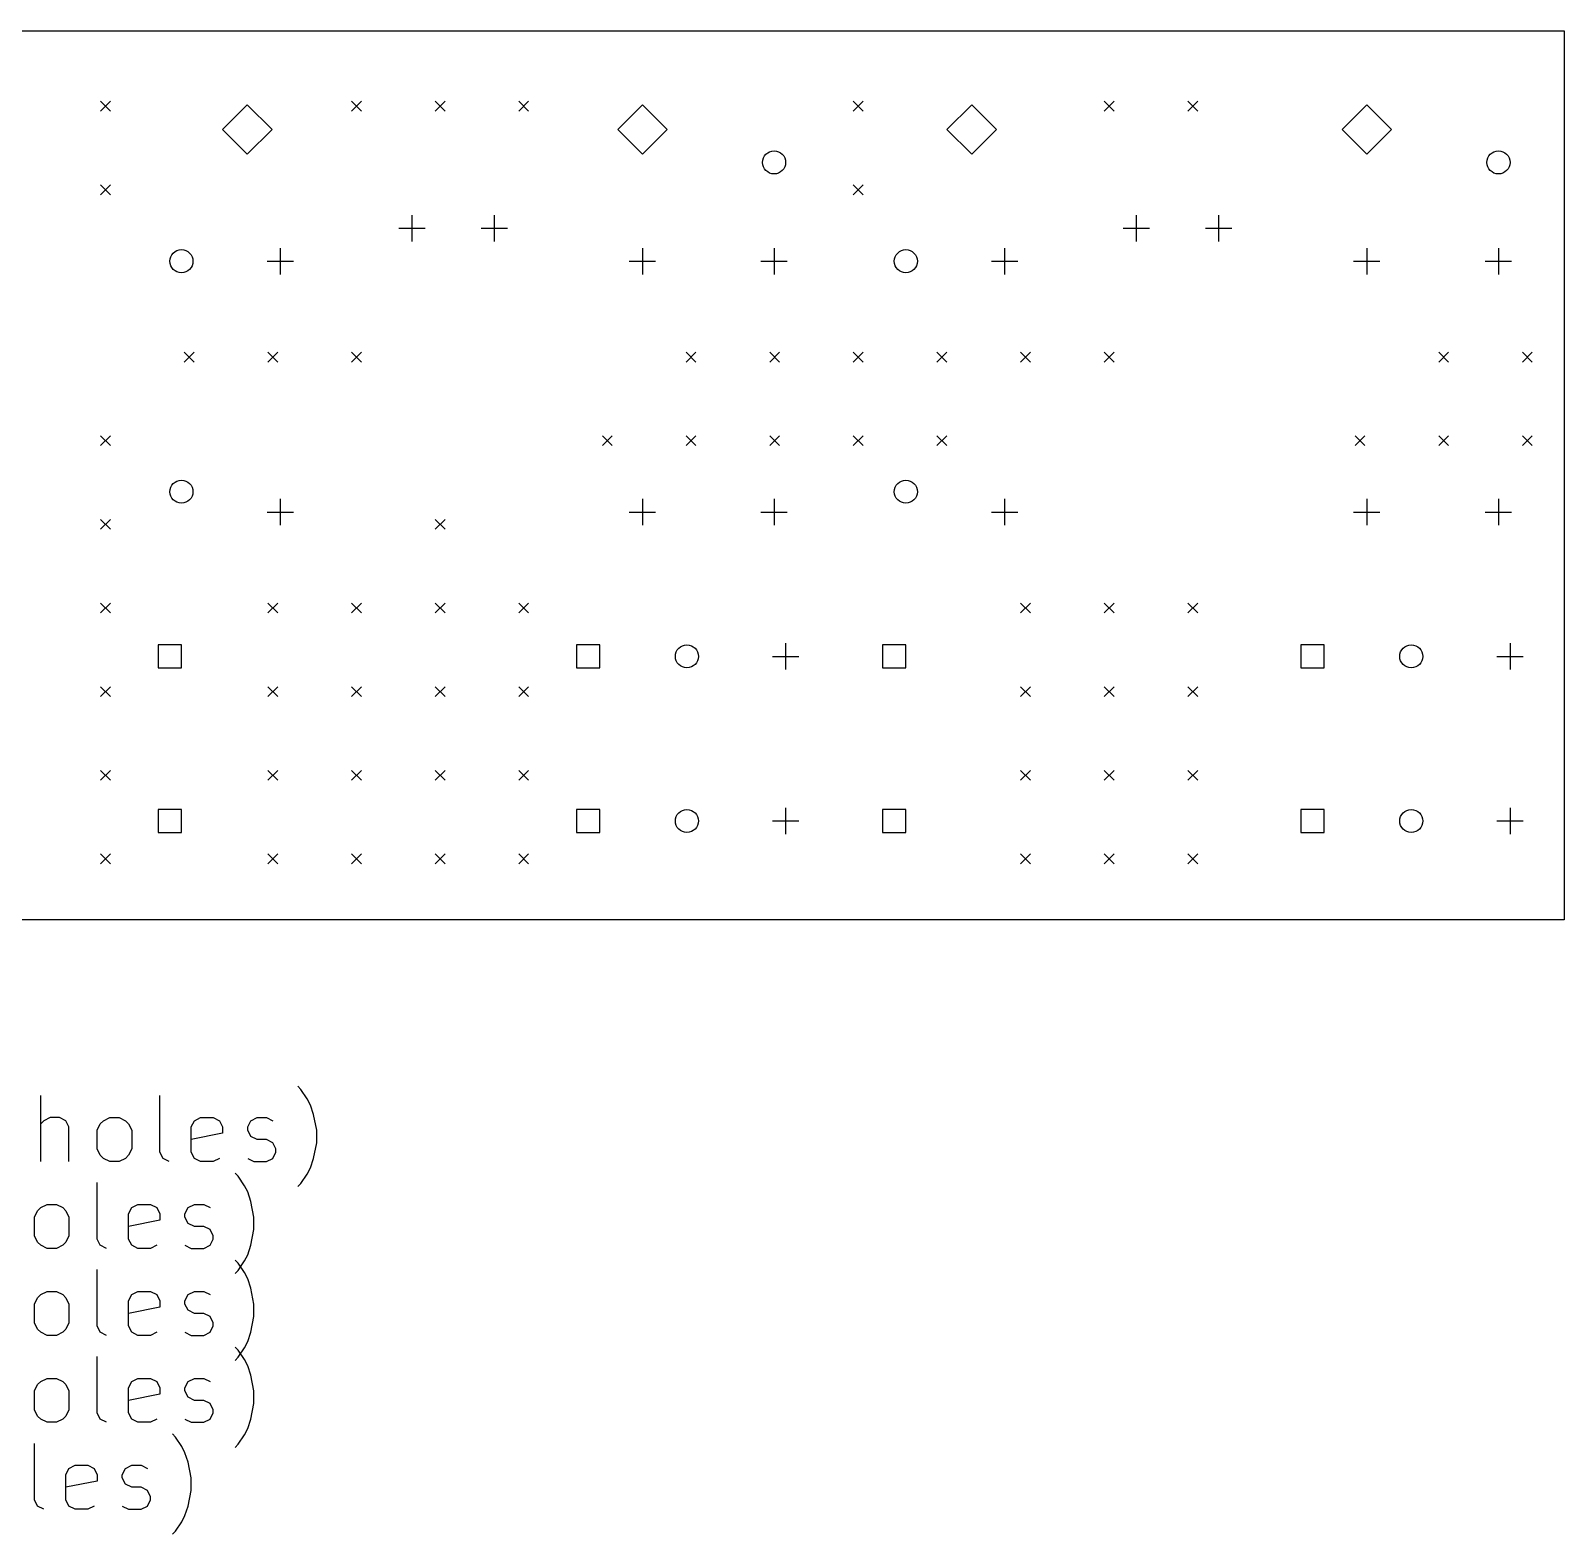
# Model space of a CAD drawing. Extents: x -1.5 to 90, y -45.7 to 0.
# Drawn here: x 43.42 to 90, y -45.66 to 0 of the extents above; entities that cross this region are included whole.
import ezdxf

# ---------------------------------------------------------------- set-up
doc = ezdxf.new("R2010")
doc.units = 0
doc.layers.add('BLACK', color=7, linetype='CONTINUOUS')

msp = doc.modelspace()

# ---------------------------------------------------------------- linework, layer by layer
at = {"layer": 'BLACK', "linetype": 'CONTINUOUS'}
for p, q in [((0, 0), (90, 0)), ((90, 0), (90, -27)), ((45.545, -2.14175), (45.845, -2.44175)), ((45.845, -2.14175), (45.545, -2.44175)), ((50, -2.25), (49.25, -3)), ((50.75, -3), (50, -2.25)), ((53.165, -2.14175), (53.465, -2.44175)), ((53.465, -2.14175), (53.165, -2.44175)), ((55.705, -2.14175), (56.005, -2.44175)), ((56.005, -2.14175), (55.705, -2.44175)), ((58.245, -2.14175), (58.545, -2.44175)), ((58.545, -2.14175), (58.245, -2.44175)), ((62, -2.25), (61.25, -3)), ((62.75, -3), (62, -2.25)), ((68.405, -2.14175), (68.705, -2.44175)), ((68.705, -2.14175), (68.405, -2.44175)), ((72, -2.25), (71.25, -3)), ((72.75, -3), (72, -2.25)), ((76.025, -2.14175), (76.325, -2.44175)), ((76.325, -2.14175), (76.025, -2.44175)), ((78.565, -2.14175), (78.865, -2.44175)), ((78.865, -2.14175), (78.565, -2.44175)), ((84, -2.25), (83.25, -3)), ((84.75, -3), (84, -2.25)), ((49.25, -3), (50, -3.75)), ((50, -3.75), (50.75, -3)), ((61.25, -3), (62, -3.75)), ((62, -3.75), (62.75, -3)), ((71.25, -3), (72, -3.75)), ((72, -3.75), (72.75, -3)), ((83.25, -3), (84, -3.75)), ((84, -3.75), (84.75, -3)), ((45.545, -4.68175), (45.845, -4.98175)), ((45.845, -4.68175), (45.545, -4.98175)), ((68.405, -4.68175), (68.705, -4.98175)), ((68.705, -4.68175), (68.405, -4.98175)), ((54.6, -6), (55.4, -6)), ((55, -5.6), (55, -6.4)), ((57.1, -6), (57.9, -6)), ((57.5, -5.6), (57.5, -6.4)), ((76.6, -6), (77.4, -6)), ((77, -5.6), (77, -6.4)), ((79.1, -6), (79.9, -6)), ((79.5, -5.6), (79.5, -6.4)), ((51, -6.6), (51, -7.4)), ((62, -6.6), (62, -7.4)), ((66, -6.6), (66, -7.4)), ((73, -6.6), (73, -7.4)), ((84, -6.6), (84, -7.4)), ((88, -6.6), (88, -7.4)), ((50.6, -7), (51.4, -7)), ((61.6, -7), (62.4, -7)), ((65.6, -7), (66.4, -7)), ((72.6, -7), (73.4, -7)), ((83.6, -7), (84.4, -7)), ((87.6, -7), (88.4, -7)), ((48.085, -9.76175), (48.385, -10.06175)), ((48.385, -9.76175), (48.085, -10.06175)), ((50.625, -9.76175), (50.925, -10.06175)), ((50.925, -9.76175), (50.625, -10.06175)), ((53.165, -9.76175), (53.465, -10.06175)), ((53.465, -9.76175), (53.165, -10.06175)), ((63.325, -9.76175), (63.625, -10.06175)), ((63.625, -9.76175), (63.325, -10.06175)), ((65.865, -9.76175), (66.165, -10.06175)), ((66.165, -9.76175), (65.865, -10.06175)), ((68.405, -9.76175), (68.705, -10.06175)), ((68.705, -9.76175), (68.405, -10.06175)), ((70.945, -9.76175), (71.245, -10.06175)), ((71.245, -9.76175), (70.945, -10.06175)), ((73.485, -9.76175), (73.785, -10.06175)), ((73.785, -9.76175), (73.485, -10.06175)), ((76.025, -9.76175), (76.325, -10.06175)), ((76.325, -9.76175), (76.025, -10.06175)), ((86.185, -9.76175), (86.485, -10.06175)), ((86.485, -9.76175), (86.185, -10.06175)), ((88.725, -9.76175), (89.025, -10.06175)), ((89.025, -9.76175), (88.725, -10.06175)), ((45.545, -12.30175), (45.845, -12.60175)), ((45.845, -12.30175), (45.545, -12.60175)), ((60.785, -12.30175), (61.085, -12.60175)), ((61.085, -12.30175), (60.785, -12.60175)), ((63.325, -12.30175), (63.625, -12.60175)), ((63.625, -12.30175), (63.325, -12.60175)), ((65.865, -12.30175), (66.165, -12.60175)), ((66.165, -12.30175), (65.865, -12.60175)), ((68.405, -12.30175), (68.705, -12.60175)), ((68.705, -12.30175), (68.405, -12.60175)), ((70.945, -12.30175), (71.245, -12.60175)), ((71.245, -12.30175), (70.945, -12.60175)), ((83.645, -12.30175), (83.945, -12.60175)), ((83.945, -12.30175), (83.645, -12.60175)), ((86.185, -12.30175), (86.485, -12.60175)), ((86.485, -12.30175), (86.185, -12.60175)), ((88.725, -12.30175), (89.025, -12.60175)), ((89.025, -12.30175), (88.725, -12.60175)), ((51, -14.22), (51, -15.02)), ((62, -14.22), (62, -15.02)), ((66, -14.22), (66, -15.02)), ((73, -14.22), (73, -15.02)), ((84, -14.22), (84, -15.02)), ((88, -14.22), (88, -15.02)), ((45.545, -14.84175), (45.845, -15.14175)), ((45.845, -14.84175), (45.545, -15.14175)), ((50.6, -14.62), (51.4, -14.62)), ((55.705, -14.84175), (56.005, -15.14175)), ((56.005, -14.84175), (55.705, -15.14175)), ((61.6, -14.62), (62.4, -14.62)), ((65.6, -14.62), (66.4, -14.62)), ((72.6, -14.62), (73.4, -14.62)), ((83.6, -14.62), (84.4, -14.62)), ((87.6, -14.62), (88.4, -14.62)), ((45.545, -17.38175), (45.845, -17.68175)), ((45.845, -17.38175), (45.545, -17.68175)), ((50.625, -17.38175), (50.925, -17.68175)), ((50.925, -17.38175), (50.625, -17.68175)), ((53.165, -17.38175), (53.465, -17.68175)), ((53.465, -17.38175), (53.165, -17.68175)), ((55.705, -17.38175), (56.005, -17.68175)), ((56.005, -17.38175), (55.705, -17.68175)), ((58.245, -17.38175), (58.545, -17.68175)), ((58.545, -17.38175), (58.245, -17.68175)), ((73.485, -17.38175), (73.785, -17.68175)), ((73.785, -17.38175), (73.485, -17.68175)), ((76.025, -17.38175), (76.325, -17.68175)), ((76.325, -17.38175), (76.025, -17.68175)), ((78.565, -17.38175), (78.865, -17.68175)), ((78.865, -17.38175), (78.565, -17.68175)), ((66.35, -18.6), (66.35, -19.4)), ((88.35, -18.6), (88.35, -19.4)), ((48.003557, -18.646443), (47.296443, -18.646443)), ((47.296443, -18.646443), (47.296443, -19.353557)), ((48.003557, -19.353557), (48.003557, -18.646443)), ((60.703557, -18.646443), (59.996443, -18.646443)), ((59.996443, -18.646443), (59.996443, -19.353557)), ((60.703557, -19.353557), (60.703557, -18.646443)), ((65.95, -19), (66.75, -19)), ((70.003557, -18.646443), (69.296443, -18.646443)), ((69.296443, -18.646443), (69.296443, -19.353557)), ((70.003557, -19.353557), (70.003557, -18.646443)), ((82.703557, -18.646443), (81.996443, -18.646443)), ((81.996443, -18.646443), (81.996443, -19.353557)), ((82.703557, -19.353557), (82.703557, -18.646443)), ((87.95, -19), (88.75, -19)), ((47.296443, -19.353557), (48.003557, -19.353557)), ((59.996443, -19.353557), (60.703557, -19.353557)), ((69.296443, -19.353557), (70.003557, -19.353557)), ((81.996443, -19.353557), (82.703557, -19.353557)), ((45.545, -19.92175), (45.845, -20.22175)), ((45.845, -19.92175), (45.545, -20.22175)), ((50.625, -19.92175), (50.925, -20.22175)), ((50.925, -19.92175), (50.625, -20.22175)), ((53.165, -19.92175), (53.465, -20.22175)), ((53.465, -19.92175), (53.165, -20.22175)), ((55.705, -19.92175), (56.005, -20.22175)), ((56.005, -19.92175), (55.705, -20.22175)), ((58.245, -19.92175), (58.545, -20.22175)), ((58.545, -19.92175), (58.245, -20.22175)), ((73.485, -19.92175), (73.785, -20.22175)), ((73.785, -19.92175), (73.485, -20.22175)), ((76.025, -19.92175), (76.325, -20.22175)), ((76.325, -19.92175), (76.025, -20.22175)), ((78.565, -19.92175), (78.865, -20.22175)), ((78.865, -19.92175), (78.565, -20.22175)), ((45.545, -22.46175), (45.845, -22.76175)), ((45.845, -22.46175), (45.545, -22.76175)), ((50.625, -22.46175), (50.925, -22.76175)), ((50.925, -22.46175), (50.625, -22.76175)), ((53.165, -22.46175), (53.465, -22.76175)), ((53.465, -22.46175), (53.165, -22.76175)), ((55.705, -22.46175), (56.005, -22.76175)), ((56.005, -22.46175), (55.705, -22.76175)), ((58.245, -22.46175), (58.545, -22.76175)), ((58.545, -22.46175), (58.245, -22.76175)), ((73.485, -22.46175), (73.785, -22.76175)), ((73.785, -22.46175), (73.485, -22.76175)), ((76.025, -22.46175), (76.325, -22.76175)), ((76.325, -22.46175), (76.025, -22.76175)), ((78.565, -22.46175), (78.865, -22.76175)), ((78.865, -22.46175), (78.565, -22.76175)), ((48.003557, -23.646443), (47.296443, -23.646443)), ((47.296443, -23.646443), (47.296443, -24.353557)), ((48.003557, -24.353557), (48.003557, -23.646443)), ((60.703557, -23.646443), (59.996443, -23.646443)), ((59.996443, -23.646443), (59.996443, -24.353557)), ((60.703557, -24.353557), (60.703557, -23.646443)), ((66.35, -23.6), (66.35, -24.4)), ((70.003557, -23.646443), (69.296443, -23.646443)), ((69.296443, -23.646443), (69.296443, -24.353557)), ((70.003557, -24.353557), (70.003557, -23.646443)), ((82.703557, -23.646443), (81.996443, -23.646443)), ((81.996443, -23.646443), (81.996443, -24.353557)), ((82.703557, -24.353557), (82.703557, -23.646443)), ((88.35, -23.6), (88.35, -24.4)), ((65.95, -24), (66.75, -24)), ((87.95, -24), (88.75, -24)), ((47.296443, -24.353557), (48.003557, -24.353557)), ((59.996443, -24.353557), (60.703557, -24.353557)), ((69.296443, -24.353557), (70.003557, -24.353557)), ((81.996443, -24.353557), (82.703557, -24.353557)), ((45.545, -25.00175), (45.845, -25.30175)), ((45.845, -25.00175), (45.545, -25.30175)), ((50.625, -25.00175), (50.925, -25.30175)), ((50.925, -25.00175), (50.625, -25.30175)), ((53.165, -25.00175), (53.465, -25.30175)), ((53.465, -25.00175), (53.165, -25.30175)), ((55.705, -25.00175), (56.005, -25.30175)), ((56.005, -25.00175), (55.705, -25.30175)), ((58.245, -25.00175), (58.545, -25.30175)), ((58.545, -25.00175), (58.245, -25.30175)), ((73.485, -25.00175), (73.785, -25.30175)), ((73.785, -25.00175), (73.485, -25.30175)), ((76.025, -25.00175), (76.325, -25.30175)), ((76.325, -25.00175), (76.025, -25.30175)), ((78.565, -25.00175), (78.865, -25.30175)), ((78.865, -25.00175), (78.565, -25.30175)), ((90, -27), (0, -27)), ((51.630392, -32.149361), (51.535154, -32.054123)), ((43.725629, -34.339838), (43.725629, -32.339838)), ((47.344677, -34.054123), (47.344677, -32.339838)), ((51.820868, -32.435076), (51.630392, -32.149361)), ((51.916106, -32.625552), (51.820868, -32.435076)), ((44.011343, -33.006504), (43.820867, -33.101742)), ((44.297058, -33.006504), (44.011343, -33.006504)), ((44.487534, -33.101742), (44.297058, -33.006504)), ((45.630391, -33.101742), (45.820867, -33.006504)), ((45.820867, -33.006504), (46.106582, -33.006504)), ((46.106582, -33.006504), (46.297058, -33.101742)), ((48.392296, -33.101742), (48.582772, -33.006504)), ((48.582772, -33.006504), (48.963725, -33.006504)), ((48.963725, -33.006504), (49.154201, -33.101742)), ((50.106582, -33.101742), (50.297058, -33.006504)), ((50.297058, -33.006504), (50.582772, -33.006504)), ((50.582772, -33.006504), (50.773249, -33.101742)), ((52.011344, -32.911266), (51.916106, -32.625552)), ((52.106582, -33.387457), (52.011344, -32.911266)), ((43.820867, -33.101742), (43.725629, -33.19698)), ((44.582772, -33.292219), (44.487534, -33.101742)), ((44.582772, -34.339838), (44.582772, -33.292219)), ((45.439915, -33.387457), (45.535153, -33.19698)), ((45.439915, -33.958885), (45.439915, -33.387457)), ((45.535153, -33.19698), (45.630391, -33.101742)), ((46.297058, -33.101742), (46.392296, -33.19698)), ((46.392296, -33.19698), (46.487534, -33.387457)), ((46.487534, -33.387457), (46.487534, -33.958885)), ((48.297058, -33.292219), (48.392296, -33.101742)), ((48.297058, -34.054123), (48.297058, -33.292219)), ((49.249439, -33.482695), (48.297058, -33.673171)), ((49.154201, -33.101742), (49.249439, -33.292219)), ((49.249439, -33.292219), (49.249439, -33.482695)), ((50.011344, -33.292219), (50.106582, -33.101742)), ((50.011344, -33.387457), (50.011344, -33.292219)), ((50.106582, -33.577933), (50.011344, -33.387457)), ((52.106582, -33.768409), (52.106582, -33.387457)), ((45.535153, -34.149361), (45.439915, -33.958885)), ((46.487534, -33.958885), (46.392296, -34.149361)), ((50.297058, -33.673171), (50.106582, -33.577933)), ((50.582772, -33.673171), (50.297058, -33.673171)), ((50.773249, -33.768409), (50.582772, -33.673171)), ((50.868487, -33.958885), (50.773249, -33.768409)), ((50.868487, -34.054123), (50.868487, -33.958885)), ((52.011344, -34.2446), (52.106582, -33.768409)), ((45.630391, -34.2446), (45.535153, -34.149361)), ((45.820867, -34.339838), (45.630391, -34.2446)), ((46.106582, -34.339838), (45.820867, -34.339838)), ((46.297058, -34.2446), (46.106582, -34.339838)), ((46.392296, -34.149361), (46.297058, -34.2446)), ((47.439915, -34.2446), (47.344677, -34.054123)), ((47.630391, -34.339838), (47.439915, -34.2446)), ((48.392296, -34.2446), (48.297058, -34.054123)), ((48.582772, -34.339838), (48.392296, -34.2446)), ((48.963725, -34.339838), (48.582772, -34.339838)), ((49.154201, -34.2446), (48.963725, -34.339838)), ((50.011344, -34.2446), (50.20182, -34.339838)), ((50.20182, -34.339838), (50.582772, -34.339838)), ((50.582772, -34.339838), (50.773249, -34.2446)), ((50.773249, -34.2446), (50.868487, -34.054123)), ((51.916106, -34.530314), (52.011344, -34.2446)), ((49.72563, -34.789361), (49.630392, -34.694123)), ((49.916106, -35.075076), (49.72563, -34.789361)), ((51.630392, -35.006504), (51.820868, -34.72079)), ((51.820868, -34.72079), (51.916106, -34.530314)), ((45.439915, -36.694123), (45.439915, -34.979838)), ((50.011344, -35.265552), (49.916106, -35.075076)), ((50.106582, -35.551266), (50.011344, -35.265552)), ((51.535154, -35.101742), (51.630392, -35.006504)), ((43.535153, -36.027457), (43.630391, -35.83698)), ((43.630391, -35.83698), (43.725629, -35.741742)), ((43.725629, -35.741742), (43.916105, -35.646504)), ((43.916105, -35.646504), (44.20182, -35.646504)), ((44.20182, -35.646504), (44.392296, -35.741742)), ((44.392296, -35.741742), (44.487534, -35.83698)), ((44.487534, -35.83698), (44.582772, -36.027457)), ((46.392296, -35.932219), (46.487534, -35.741742)), ((46.487534, -35.741742), (46.67801, -35.646504)), ((46.67801, -35.646504), (47.058963, -35.646504)), ((47.058963, -35.646504), (47.249439, -35.741742)), ((47.249439, -35.741742), (47.344677, -35.932219)), ((48.106582, -35.932219), (48.20182, -35.741742)), ((48.20182, -35.741742), (48.392296, -35.646504)), ((48.392296, -35.646504), (48.67801, -35.646504)), ((48.67801, -35.646504), (48.868487, -35.741742)), ((50.20182, -36.027457), (50.106582, -35.551266)), ((43.535153, -36.598885), (43.535153, -36.027457)), ((44.582772, -36.027457), (44.582772, -36.598885)), ((46.392296, -36.694123), (46.392296, -35.932219)), ((47.344677, -36.122695), (46.392296, -36.313171)), ((47.344677, -35.932219), (47.344677, -36.122695)), ((48.106582, -36.027457), (48.106582, -35.932219)), ((48.20182, -36.217933), (48.106582, -36.027457)), ((48.392296, -36.313171), (48.20182, -36.217933)), ((48.67801, -36.313171), (48.392296, -36.313171)), ((48.868487, -36.408409), (48.67801, -36.313171)), ((50.20182, -36.408409), (50.20182, -36.027457)), ((43.630391, -36.789361), (43.535153, -36.598885)), ((43.725629, -36.8846), (43.630391, -36.789361)), ((44.487534, -36.789361), (44.392296, -36.8846)), ((44.582772, -36.598885), (44.487534, -36.789361)), ((45.535153, -36.8846), (45.439915, -36.694123)), ((46.487534, -36.8846), (46.392296, -36.694123)), ((48.963725, -36.598885), (48.868487, -36.408409)), ((48.868487, -36.8846), (48.963725, -36.694123)), ((48.963725, -36.694123), (48.963725, -36.598885)), ((50.106582, -36.8846), (50.20182, -36.408409)), ((43.916105, -36.979838), (43.725629, -36.8846)), ((44.20182, -36.979838), (43.916105, -36.979838)), ((44.392296, -36.8846), (44.20182, -36.979838)), ((45.725629, -36.979838), (45.535153, -36.8846)), ((46.67801, -36.979838), (46.487534, -36.8846)), ((47.058963, -36.979838), (46.67801, -36.979838)), ((47.249439, -36.8846), (47.058963, -36.979838)), ((48.106582, -36.8846), (48.297058, -36.979838)), ((48.297058, -36.979838), (48.67801, -36.979838)), ((48.67801, -36.979838), (48.868487, -36.8846)), ((49.916106, -37.36079), (50.011344, -37.170314)), ((50.011344, -37.170314), (50.106582, -36.8846)), ((45.439915, -39.334123), (45.439915, -37.619838)), ((49.72563, -37.429361), (49.630392, -37.334123)), ((49.630392, -37.741742), (49.72563, -37.646504)), ((49.72563, -37.646504), (49.916106, -37.36079)), ((49.916106, -37.715076), (49.72563, -37.429361)), ((50.011344, -37.905552), (49.916106, -37.715076)), ((50.106582, -38.191266), (50.011344, -37.905552)), ((50.20182, -38.667457), (50.106582, -38.191266)), ((43.535153, -38.667457), (43.630391, -38.47698)), ((43.630391, -38.47698), (43.725629, -38.381742)), ((43.725629, -38.381742), (43.916105, -38.286504)), ((43.916105, -38.286504), (44.20182, -38.286504)), ((44.20182, -38.286504), (44.392296, -38.381742)), ((44.392296, -38.381742), (44.487534, -38.47698)), ((44.487534, -38.47698), (44.582772, -38.667457)), ((46.392296, -38.572219), (46.487534, -38.381742)), ((46.392296, -39.334123), (46.392296, -38.572219)), ((46.487534, -38.381742), (46.67801, -38.286504)), ((46.67801, -38.286504), (47.058963, -38.286504)), ((47.058963, -38.286504), (47.249439, -38.381742)), ((47.249439, -38.381742), (47.344677, -38.572219)), ((47.344677, -38.572219), (47.344677, -38.762695)), ((48.106582, -38.572219), (48.20182, -38.381742)), ((48.106582, -38.667457), (48.106582, -38.572219)), ((48.20182, -38.381742), (48.392296, -38.286504)), ((48.392296, -38.286504), (48.67801, -38.286504)), ((48.67801, -38.286504), (48.868487, -38.381742)), ((43.535153, -39.238885), (43.535153, -38.667457)), ((44.582772, -38.667457), (44.582772, -39.238885)), ((47.344677, -38.762695), (46.392296, -38.953171)), ((48.20182, -38.857933), (48.106582, -38.667457)), ((48.392296, -38.953171), (48.20182, -38.857933)), ((48.67801, -38.953171), (48.392296, -38.953171)), ((48.868487, -39.048409), (48.67801, -38.953171)), ((48.963725, -39.238885), (48.868487, -39.048409)), ((50.106582, -39.5246), (50.20182, -39.048409)), ((50.20182, -39.048409), (50.20182, -38.667457)), ((43.630391, -39.429361), (43.535153, -39.238885)), ((43.725629, -39.5246), (43.630391, -39.429361)), ((43.916105, -39.619838), (43.725629, -39.5246)), ((44.392296, -39.5246), (44.20182, -39.619838)), ((44.487534, -39.429361), (44.392296, -39.5246)), ((44.582772, -39.238885), (44.487534, -39.429361)), ((45.535153, -39.5246), (45.439915, -39.334123)), ((45.725629, -39.619838), (45.535153, -39.5246)), ((46.487534, -39.5246), (46.392296, -39.334123)), ((46.67801, -39.619838), (46.487534, -39.5246)), ((47.249439, -39.5246), (47.058963, -39.619838)), ((48.106582, -39.5246), (48.297058, -39.619838)), ((48.67801, -39.619838), (48.868487, -39.5246)), ((48.868487, -39.5246), (48.963725, -39.334123)), ((48.963725, -39.334123), (48.963725, -39.238885)), ((50.011344, -39.810314), (50.106582, -39.5246)), ((44.20182, -39.619838), (43.916105, -39.619838)), ((47.058963, -39.619838), (46.67801, -39.619838)), ((48.297058, -39.619838), (48.67801, -39.619838)), ((49.72563, -40.069361), (49.630392, -39.974123)), ((49.72563, -40.286504), (49.916106, -40.00079)), ((49.916106, -40.00079), (50.011344, -39.810314)), ((45.439915, -41.974123), (45.439915, -40.259838)), ((49.630392, -40.381742), (49.72563, -40.286504)), ((49.916106, -40.355076), (49.72563, -40.069361)), ((50.011344, -40.545552), (49.916106, -40.355076)), ((43.725629, -41.021742), (43.916105, -40.926504)), ((43.916105, -40.926504), (44.20182, -40.926504)), ((44.20182, -40.926504), (44.392296, -41.021742)), ((46.487534, -41.021742), (46.67801, -40.926504)), ((46.67801, -40.926504), (47.058963, -40.926504)), ((47.058963, -40.926504), (47.249439, -41.021742)), ((48.20182, -41.021742), (48.392296, -40.926504)), ((48.392296, -40.926504), (48.67801, -40.926504)), ((48.67801, -40.926504), (48.868487, -41.021742)), ((50.106582, -40.831266), (50.011344, -40.545552)), ((50.20182, -41.307457), (50.106582, -40.831266)), ((43.535153, -41.307457), (43.630391, -41.11698)), ((43.535153, -41.878885), (43.535153, -41.307457)), ((43.630391, -41.11698), (43.725629, -41.021742)), ((44.392296, -41.021742), (44.487534, -41.11698)), ((44.487534, -41.11698), (44.582772, -41.307457)), ((44.582772, -41.307457), (44.582772, -41.878885)), ((46.392296, -41.212219), (46.487534, -41.021742)), ((46.392296, -41.974123), (46.392296, -41.212219)), ((47.344677, -41.402695), (46.392296, -41.593171)), ((47.249439, -41.021742), (47.344677, -41.212219)), ((47.344677, -41.212219), (47.344677, -41.402695)), ((48.106582, -41.212219), (48.20182, -41.021742)), ((48.106582, -41.307457), (48.106582, -41.212219)), ((48.20182, -41.497933), (48.106582, -41.307457)), ((50.20182, -41.688409), (50.20182, -41.307457)), ((43.630391, -42.069361), (43.535153, -41.878885)), ((44.582772, -41.878885), (44.487534, -42.069361)), ((48.392296, -41.593171), (48.20182, -41.497933)), ((48.67801, -41.593171), (48.392296, -41.593171)), ((48.868487, -41.688409), (48.67801, -41.593171)), ((48.963725, -41.878885), (48.868487, -41.688409)), ((48.963725, -41.974123), (48.963725, -41.878885)), ((50.106582, -42.1646), (50.20182, -41.688409)), ((43.725629, -42.1646), (43.630391, -42.069361)), ((43.916105, -42.259838), (43.725629, -42.1646)), ((44.20182, -42.259838), (43.916105, -42.259838)), ((44.392296, -42.1646), (44.20182, -42.259838)), ((44.487534, -42.069361), (44.392296, -42.1646)), ((45.535153, -42.1646), (45.439915, -41.974123)), ((45.725629, -42.259838), (45.535153, -42.1646)), ((46.487534, -42.1646), (46.392296, -41.974123)), ((46.67801, -42.259838), (46.487534, -42.1646)), ((47.058963, -42.259838), (46.67801, -42.259838)), ((47.249439, -42.1646), (47.058963, -42.259838)), ((48.106582, -42.1646), (48.297058, -42.259838)), ((48.297058, -42.259838), (48.67801, -42.259838)), ((48.67801, -42.259838), (48.868487, -42.1646)), ((48.868487, -42.1646), (48.963725, -41.974123)), ((50.011344, -42.450314), (50.106582, -42.1646)), ((47.820868, -42.709361), (47.72563, -42.614123)), ((48.011344, -42.995076), (47.820868, -42.709361)), ((49.72563, -42.926504), (49.916106, -42.64079)), ((49.916106, -42.64079), (50.011344, -42.450314)), ((43.535153, -44.614123), (43.535153, -42.899838)), ((48.106582, -43.185552), (48.011344, -42.995076)), ((48.20182, -43.471266), (48.106582, -43.185552)), ((49.630392, -43.021742), (49.72563, -42.926504)), ((44.487534, -43.852219), (44.582772, -43.661742)), ((44.582772, -43.661742), (44.773248, -43.566504)), ((44.773248, -43.566504), (45.154201, -43.566504)), ((45.154201, -43.566504), (45.344677, -43.661742)), ((45.344677, -43.661742), (45.439915, -43.852219)), ((46.20182, -43.852219), (46.297058, -43.661742)), ((46.297058, -43.661742), (46.487534, -43.566504)), ((46.487534, -43.566504), (46.773248, -43.566504)), ((46.773248, -43.566504), (46.963725, -43.661742)), ((48.297058, -43.947457), (48.20182, -43.471266)), ((44.487534, -44.614123), (44.487534, -43.852219)), ((45.439915, -44.042695), (44.487534, -44.233171)), ((45.439915, -43.852219), (45.439915, -44.042695)), ((46.20182, -43.947457), (46.20182, -43.852219)), ((46.297058, -44.137933), (46.20182, -43.947457)), ((46.487534, -44.233171), (46.297058, -44.137933)), ((46.773248, -44.233171), (46.487534, -44.233171)), ((46.963725, -44.328409), (46.773248, -44.233171)), ((48.297058, -44.328409), (48.297058, -43.947457)), ((43.630391, -44.8046), (43.535153, -44.614123)), ((44.582772, -44.8046), (44.487534, -44.614123)), ((47.058963, -44.518885), (46.963725, -44.328409)), ((46.963725, -44.8046), (47.058963, -44.614123)), ((47.058963, -44.614123), (47.058963, -44.518885)), ((48.20182, -44.8046), (48.297058, -44.328409)), ((43.820867, -44.899838), (43.630391, -44.8046)), ((44.773248, -44.899838), (44.582772, -44.8046)), ((45.154201, -44.899838), (44.773248, -44.899838)), ((45.344677, -44.8046), (45.154201, -44.899838)), ((46.20182, -44.8046), (46.392296, -44.899838)), ((46.392296, -44.899838), (46.773248, -44.899838)), ((46.773248, -44.899838), (46.963725, -44.8046)), ((48.011344, -45.28079), (48.106582, -45.090314)), ((48.106582, -45.090314), (48.20182, -44.8046)), ((47.72563, -45.661742), (47.820868, -45.566504)), ((47.820868, -45.566504), (48.011344, -45.28079))]:
    msp.add_line(p, q, dxfattribs=at)
at = {"layer": 'BLACK'}
for centre in [(66, -4), (88, -4), (48, -7), (70, -7), (48, -14), (70, -14), (63.35, -19), (85.35, -19), (63.35, -24), (85.35, -24)]:
    msp.add_circle(centre, 0.35, dxfattribs=at)

doc.saveas('drawing.dxf')
